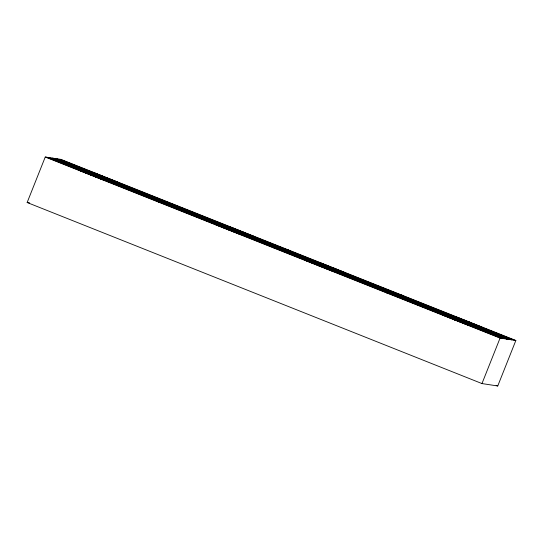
<?xml version="1.0" encoding="UTF-8"?>
<svg xmlns="http://www.w3.org/2000/svg" width="543" height="543" viewBox="0 0 543 543"><rect width="100%" height="100%" fill="white"/><g stroke="black" fill="none" stroke-linecap="round" stroke-linejoin="round"><path stroke-width="0.81" d="M27.15 202.512L45.252 157.015L61.033 159.432L515.85 340.488L497.748 385.985L481.967 383.568L27.15 202.512L29.641 202.892M481.967 383.568L500.076 338.072L515.85 340.488M90.735 175.124L106.516 177.541M158.956 202.281L174.737 204.697M227.184 229.438L242.959 231.854M272.661 247.547L288.442 249.963M318.144 265.649L333.925 268.066M386.365 292.806L402.146 295.222M454.593 319.97L470.367 322.386M102.396 176.102L92.649 172.294L105.07 177.317M108.376 178.633L118.123 182.434L105.702 177.412M244.825 232.947L254.565 236.755L229.098 226.614L241.52 231.637M329.805 266.627L320.058 262.826L345.531 272.966L333.11 267.943M102.742 177.765L112.489 181.572L87.016 171.432L99.437 176.455M233.205 229.553L223.465 225.752L248.932 235.886L236.51 230.87M94.509 174.894L84.762 171.086L110.236 181.226L97.815 176.204M324.171 265.765L314.424 261.964L339.898 272.097L327.477 267.081M236.938 231.739L246.678 235.547L221.211 225.406L233.626 230.429M321.918 265.418L312.171 261.617L337.644 271.758L325.223 266.735M94.855 176.556L104.595 180.364L79.129 170.224L91.55 175.246M316.284 264.556L306.537 260.755L332.011 270.889L319.589 265.873M59.906 159.262L514.723 340.318M57.09 158.827L511.906 339.884M54.273 158.4L509.09 339.456M53.146 158.223L507.963 339.28M52.019 158.054L506.836 339.11M49.196 157.619L504.019 338.676M46.379 157.192L501.203 338.248M45.252 157.015L500.076 338.072M496.166 385.354L497.748 385.985M216.087 224.727L215.571 224.544L241.044 234.678L216.087 224.727M457.023 317.329L456.507 317.139L481.974 327.28L457.023 317.329M451.389 316.46L450.873 316.277L476.34 326.418L451.389 316.46M449.136 316.121L448.62 315.931L474.087 326.071L449.136 316.121M443.495 315.252L442.986 315.069L468.453 325.209L443.495 315.252"/></g></svg>
